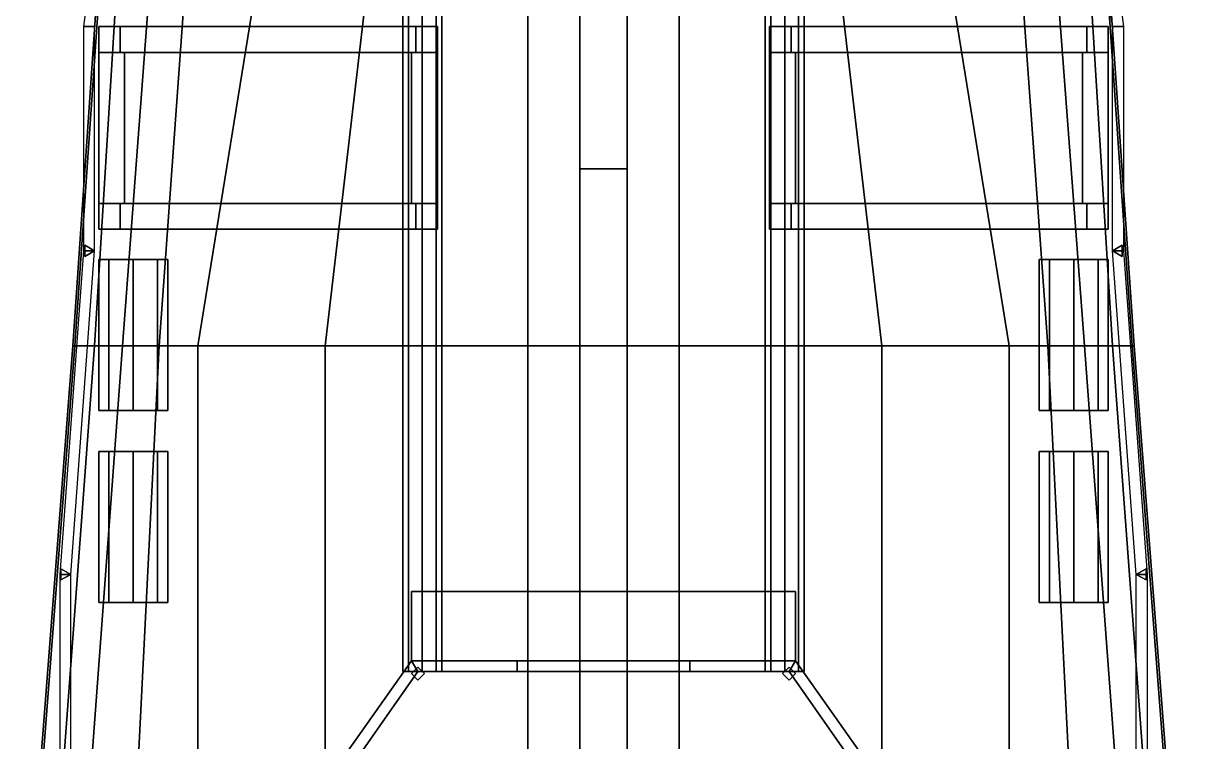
# Model space of a CAD drawing. Header units: millimetres. Extents: x -2.8 to 3, y -17.3 to 32.
# Drawn here: x -2.69 to 2.69, y 8.68 to 12.02 of the extents above; entities that cross this region are included whole.
import ezdxf

# ---------------------------------------------------------------- set-up
doc = ezdxf.new("R2010")
doc.units = ezdxf.units.MM
for name, color, linetype in [('r2', 4, 'Continuous'), ('railings', 6, 'Continuous'), ('superstructure', 3, 'Continuous')]:
    doc.layers.add(name, color=color, linetype=linetype)

msp = doc.modelspace()

# ---------------------------------------------------------------- linework, layer by layer
for points in [[(-0.9036, 14.24, -1.1064), (-0.93, 14.24, -1.17), (-0.93, 9.01, -0.77), (-0.9036, 9.01, -0.7064)], [(-0.93, 14.24, -1.17), (-0.9036, 14.24, -1.2336), (-0.9036, 9.01, -0.8336), (-0.93, 9.01, -0.77)], [(-0.84, 14.24, -1.08), (-0.9036, 14.24, -1.1064), (-0.9036, 9.01, -0.7064), (-0.84, 9.01, -0.68)], [(-0.9036, 14.24, -1.2336), (-0.84, 14.24, -1.26), (-0.84, 9.01, -0.86), (-0.9036, 9.01, -0.8336)], [(-0.7764, 14.24, -1.1064), (-0.84, 14.24, -1.08), (-0.84, 9.01, -0.68), (-0.7764, 9.01, -0.7064)], [(-0.84, 14.24, -1.26), (-0.7764, 14.24, -1.2336), (-0.7764, 9.01, -0.8336), (-0.84, 9.01, -0.86)], [(-0.75, 14.24, -1.17), (-0.7764, 14.24, -1.1064), (-0.7764, 9.01, -0.7064), (-0.75, 9.01, -0.77)], [(-0.7764, 14.24, -1.2336), (-0.75, 14.24, -1.17), (-0.75, 9.01, -0.77), (-0.7764, 9.01, -0.8336)], [(0.7764, 14.24, -1.1064), (0.75, 14.24, -1.17), (0.75, 9.01, -0.77), (0.7764, 9.01, -0.7064)], [(0.75, 14.24, -1.17), (0.7764, 14.24, -1.2336), (0.7764, 9.01, -0.8336), (0.75, 9.01, -0.77)], [(0.84, 14.24, -1.08), (0.7764, 14.24, -1.1064), (0.7764, 9.01, -0.7064), (0.84, 9.01, -0.68)], [(0.7764, 14.24, -1.2336), (0.84, 14.24, -1.26), (0.84, 9.01, -0.86), (0.7764, 9.01, -0.8336)], [(0.9036, 14.24, -1.1064), (0.84, 14.24, -1.08), (0.84, 9.01, -0.68), (0.9036, 9.01, -0.7064)], [(0.84, 14.24, -1.26), (0.9036, 14.24, -1.2336), (0.9036, 9.01, -0.8336), (0.84, 9.01, -0.86)], [(0.93, 14.24, -1.17), (0.9036, 14.24, -1.1064), (0.9036, 9.01, -0.7064), (0.93, 9.01, -0.77)], [(0.9036, 14.24, -1.2336), (0.93, 14.24, -1.17), (0.93, 9.01, -0.77), (0.9036, 9.01, -0.8336)], [(-2.26, 13.43, 1.49), (-2.25, 13.43, 1.05), (-2.45, 10.52, 1.05), (-2.46, 10.52, 1.5)], [(2.26, 13.43, 1.49), (-2.26, 13.43, 1.49), (-2.46, 10.52, 1.5), (2.46, 10.52, 1.5)], [(-2.25, 13.43, 1.05), (-2.18, 13.43, 0.44), (-2.36, 10.52, 0.44), (-2.45, 10.52, 1.05)], [(-2.18, 13.43, 0.44), (-2.01, 13.43), (-2.23, 10.52), (-2.36, 10.52, 0.44)], [(-2.01, 13.43), (-1.85, 13.43, -0.22), (-2.06, 10.52, -0.26), (-2.23, 10.52)], [(-1.85, 13.43, -0.22), (-1.41, 13.43, -0.33), (-1.88, 10.52, -0.33), (-2.06, 10.52, -0.26)], [(-1.41, 13.43, -0.33), (-0.95, 13.43, -0.45), (-1.29, 10.52, -0.57), (-1.88, 10.52, -0.33)], [(-0.95, 13.43, -0.45), (-0.35, 13.43, -0.59), (-0.35, 10.52, -0.85), (-1.29, 10.52, -0.57)], [(-0.35, 13.43, -0.59), (-0.11, 13.43, -0.65), (-0.11, 10.52, -0.92), (-0.35, 10.52, -0.85)], [(-0.11, 13.43, -0.65), (-0.11, 13.43, -0.65), (-0.11, 11.34, -1.71), (-0.11, 10.52, -0.92)], [(-0.11, 13.43, -0.65), (0.11, 13.43, -0.65), (0.11, 11.34, -1.71), (-0.11, 11.34, -1.71)], [(0.11, 10.52, -0.92), (0.11, 11.34, -1.71), (0.11, 13.43, -0.65)], [(0.35, 10.52, -0.85), (0.11, 10.52, -0.92), (0.11, 13.43, -0.65), (0.35, 13.43, -0.59)], [(1.29, 10.52, -0.57), (0.35, 10.52, -0.85), (0.35, 13.43, -0.59), (0.95, 13.43, -0.45)], [(1.88, 10.52, -0.33), (1.29, 10.52, -0.57), (0.95, 13.43, -0.45), (1.41, 13.43, -0.33)], [(2.06, 10.52, -0.26), (1.88, 10.52, -0.33), (1.41, 13.43, -0.33), (1.85, 13.43, -0.22)], [(2.23, 10.52), (2.06, 10.52, -0.26), (1.85, 13.43, -0.22), (2.01, 13.43)], [(2.36, 10.52, 0.44), (2.23, 10.52), (2.01, 13.43), (2.18, 13.43, 0.44)], [(2.45, 10.52, 1.05), (2.36, 10.52, 0.44), (2.18, 13.43, 0.44), (2.25, 13.43, 1.05)], [(2.46, 10.52, 1.5), (2.45, 10.52, 1.05), (2.25, 13.43, 1.05), (2.26, 13.43, 1.49)], [(-0.11, 10.52, -0.92), (-0.11, 11.34, -1.71), (-0.11, 7.54, -1.71), (-0.11, 7.54, -1.21)], [(-0.11, 11.34, -1.71), (0.11, 11.34, -1.71), (0.11, 7.54, -1.71), (-0.11, 7.54, -1.71)], [(0.11, 7.54, -1.21), (0.11, 7.54, -1.71), (0.11, 11.34, -1.71), (0.11, 10.52, -0.92)], [(-2.34, 10.92, 1.67), (-2.0669, 10.92, 1.5569), (-2.18, 10.92, 1.51), (-2.2931, 10.92, 1.5569)], [(-2.2931, 10.22, 1.5569), (-2.34, 10.22, 1.67), (-2.34, 10.92, 1.67), (-2.2931, 10.92, 1.5569)], [(-2.2931, 10.92, 1.7831), (-2.02, 10.92, 1.67), (-2.0669, 10.92, 1.5569), (-2.34, 10.92, 1.67)], [(-2.34, 10.22, 1.67), (-2.2931, 10.22, 1.7831), (-2.2931, 10.92, 1.7831), (-2.34, 10.92, 1.67)], [(-2.18, 10.22, 1.51), (-2.2931, 10.22, 1.5569), (-2.2931, 10.92, 1.5569), (-2.18, 10.92, 1.51)], [(-2.2931, 10.22, 1.7831), (-2.18, 10.22, 1.83), (-2.18, 10.92, 1.83), (-2.2931, 10.92, 1.7831)], [(-2.18, 10.92, 1.83), (-2.0669, 10.92, 1.7831), (-2.02, 10.92, 1.67), (-2.2931, 10.92, 1.7831)], [(-2.0669, 10.22, 1.5569), (-2.18, 10.22, 1.51), (-2.18, 10.92, 1.51), (-2.0669, 10.92, 1.5569)], [(-2.18, 10.22, 1.83), (-2.0669, 10.22, 1.7831), (-2.0669, 10.92, 1.7831), (-2.18, 10.92, 1.83)], [(-2.02, 10.22, 1.67), (-2.0669, 10.22, 1.5569), (-2.0669, 10.92, 1.5569), (-2.02, 10.92, 1.67)], [(-2.0669, 10.22, 1.7831), (-2.02, 10.22, 1.67), (-2.02, 10.92, 1.67), (-2.0669, 10.92, 1.7831)], [(2.02, 10.92, 1.67), (2.0669, 10.92, 1.5569), (2.0669, 10.22, 1.5569), (2.02, 10.22, 1.67)], [(2.34, 10.92, 1.67), (2.0669, 10.92, 1.5569), (2.02, 10.92, 1.67), (2.2931, 10.92, 1.7831)], [(2.0669, 10.92, 1.7831), (2.02, 10.92, 1.67), (2.02, 10.22, 1.67), (2.0669, 10.22, 1.7831)], [(2.2931, 10.92, 1.7831), (2.02, 10.92, 1.67), (2.0669, 10.92, 1.7831), (2.18, 10.92, 1.83)], [(2.2931, 10.92, 1.5569), (2.18, 10.92, 1.51), (2.0669, 10.92, 1.5569), (2.34, 10.92, 1.67)], [(2.0669, 10.92, 1.5569), (2.18, 10.92, 1.51), (2.18, 10.22, 1.51), (2.0669, 10.22, 1.5569)], [(2.18, 10.92, 1.83), (2.0669, 10.92, 1.7831), (2.0669, 10.22, 1.7831), (2.18, 10.22, 1.83)], [(2.18, 10.92, 1.51), (2.2931, 10.92, 1.5569), (2.2931, 10.22, 1.5569), (2.18, 10.22, 1.51)], [(2.2931, 10.92, 1.7831), (2.18, 10.92, 1.83), (2.18, 10.22, 1.83), (2.2931, 10.22, 1.7831)], [(2.2931, 10.92, 1.5569), (2.34, 10.92, 1.67), (2.34, 10.22, 1.67), (2.2931, 10.22, 1.5569)], [(2.34, 10.92, 1.67), (2.2931, 10.92, 1.7831), (2.2931, 10.22, 1.7831), (2.34, 10.22, 1.67)], [(-2.46, 10.52, 1.5), (-2.45, 10.52, 1.05), (-2.68, 7.54, 1.18), (-2.69, 7.54, 1.56)], [(2.46, 10.52, 1.5), (-2.46, 10.52, 1.5), (-2.69, 7.54, 1.56), (2.69, 7.54, 1.56)], [(-2.45, 10.52, 1.05), (-2.36, 10.52, 0.44), (-2.58, 7.54, 0.44), (-2.68, 7.54, 1.18)], [(-2.36, 10.52, 0.44), (-2.23, 10.52), (-2.45, 7.54), (-2.58, 7.54, 0.44)], [(-2.23, 10.52), (-2.06, 10.52, -0.26), (-2.21, 7.54, -0.41), (-2.45, 7.54)], [(-2.06, 10.52, -0.26), (-1.88, 10.52, -0.33), (-1.88, 7.54, -0.66), (-2.21, 7.54, -0.41)], [(-1.88, 10.52, -0.33), (-1.29, 10.52, -0.57), (-1.29, 7.54, -0.91), (-1.88, 7.54, -0.66)], [(-1.29, 10.52, -0.57), (-0.35, 10.52, -0.85), (-0.35, 7.54, -1.16), (-1.29, 7.54, -0.91)], [(-0.35, 10.52, -0.85), (-0.11, 10.52, -0.92), (-0.11, 7.54, -1.21), (-0.35, 7.54, -1.16)], [(0.35, 7.54, -1.16), (0.11, 7.54, -1.21), (0.11, 10.52, -0.92), (0.35, 10.52, -0.85)], [(1.29, 7.54, -0.91), (0.35, 7.54, -1.16), (0.35, 10.52, -0.85), (1.29, 10.52, -0.57)], [(1.88, 7.54, -0.66), (1.29, 7.54, -0.91), (1.29, 10.52, -0.57), (1.88, 10.52, -0.33)], [(2.21, 7.54, -0.41), (1.88, 7.54, -0.66), (1.88, 10.52, -0.33), (2.06, 10.52, -0.26)], [(2.45, 7.54), (2.21, 7.54, -0.41), (2.06, 10.52, -0.26), (2.23, 10.52)], [(2.58, 7.54, 0.44), (2.45, 7.54), (2.23, 10.52), (2.36, 10.52, 0.44)], [(2.68, 7.54, 1.18), (2.58, 7.54, 0.44), (2.36, 10.52, 0.44), (2.45, 10.52, 1.05)], [(2.69, 7.54, 1.56), (2.68, 7.54, 1.18), (2.45, 10.52, 1.05), (2.46, 10.52, 1.5)], [(-2.2931, 10.22, 1.5569), (-2.18, 10.22, 1.51), (-2.0669, 10.22, 1.5569), (-2.34, 10.22, 1.67)], [(-2.34, 10.22, 1.67), (-2.0669, 10.22, 1.5569), (-2.02, 10.22, 1.67), (-2.2931, 10.22, 1.7831)], [(-2.2931, 10.22, 1.7831), (-2.02, 10.22, 1.67), (-2.0669, 10.22, 1.7831), (-2.18, 10.22, 1.83)], [(2.2931, 10.22, 1.7831), (2.02, 10.22, 1.67), (2.0669, 10.22, 1.5569), (2.34, 10.22, 1.67)], [(2.18, 10.22, 1.83), (2.0669, 10.22, 1.7831), (2.02, 10.22, 1.67), (2.2931, 10.22, 1.7831)], [(2.34, 10.22, 1.67), (2.0669, 10.22, 1.5569), (2.18, 10.22, 1.51), (2.2931, 10.22, 1.5569)], [(-2.34, 10.03, 1.69), (-2.0669, 10.03, 1.5769), (-2.18, 10.03, 1.53), (-2.2931, 10.03, 1.5769)], [(-2.2931, 9.33, 1.5769), (-2.34, 9.33, 1.69), (-2.34, 10.03, 1.69), (-2.2931, 10.03, 1.5769)], [(-2.2931, 10.03, 1.8031), (-2.02, 10.03, 1.69), (-2.0669, 10.03, 1.5769), (-2.34, 10.03, 1.69)], [(-2.34, 9.33, 1.69), (-2.2931, 9.33, 1.8031), (-2.2931, 10.03, 1.8031), (-2.34, 10.03, 1.69)], [(-2.18, 9.33, 1.53), (-2.2931, 9.33, 1.5769), (-2.2931, 10.03, 1.5769), (-2.18, 10.03, 1.53)], [(-2.2931, 9.33, 1.8031), (-2.18, 9.33, 1.85), (-2.18, 10.03, 1.85), (-2.2931, 10.03, 1.8031)], [(-2.18, 10.03, 1.85), (-2.0669, 10.03, 1.8031), (-2.02, 10.03, 1.69), (-2.2931, 10.03, 1.8031)], [(-2.0669, 9.33, 1.5769), (-2.18, 9.33, 1.53), (-2.18, 10.03, 1.53), (-2.0669, 10.03, 1.5769)], [(-2.18, 9.33, 1.85), (-2.0669, 9.33, 1.8031), (-2.0669, 10.03, 1.8031), (-2.18, 10.03, 1.85)], [(-2.02, 9.33, 1.69), (-2.0669, 9.33, 1.5769), (-2.0669, 10.03, 1.5769), (-2.02, 10.03, 1.69)], [(-2.0669, 9.33, 1.8031), (-2.02, 9.33, 1.69), (-2.02, 10.03, 1.69), (-2.0669, 10.03, 1.8031)], [(2.02, 10.03, 1.69), (2.0669, 10.03, 1.5769), (2.0669, 9.33, 1.5769), (2.02, 9.33, 1.69)], [(2.34, 10.03, 1.69), (2.0669, 10.03, 1.5769), (2.02, 10.03, 1.69), (2.2931, 10.03, 1.8031)], [(2.0669, 10.03, 1.8031), (2.02, 10.03, 1.69), (2.02, 9.33, 1.69), (2.0669, 9.33, 1.8031)], [(2.2931, 10.03, 1.8031), (2.02, 10.03, 1.69), (2.0669, 10.03, 1.8031), (2.18, 10.03, 1.85)], [(2.2931, 10.03, 1.5769), (2.18, 10.03, 1.53), (2.0669, 10.03, 1.5769), (2.34, 10.03, 1.69)], [(2.0669, 10.03, 1.5769), (2.18, 10.03, 1.53), (2.18, 9.33, 1.53), (2.0669, 9.33, 1.5769)], [(2.18, 10.03, 1.85), (2.0669, 10.03, 1.8031), (2.0669, 9.33, 1.8031), (2.18, 9.33, 1.85)], [(2.18, 10.03, 1.53), (2.2931, 10.03, 1.5769), (2.2931, 9.33, 1.5769), (2.18, 9.33, 1.53)], [(2.2931, 10.03, 1.8031), (2.18, 10.03, 1.85), (2.18, 9.33, 1.85), (2.2931, 9.33, 1.8031)], [(2.2931, 10.03, 1.5769), (2.34, 10.03, 1.69), (2.34, 9.33, 1.69), (2.2931, 9.33, 1.5769)], [(2.34, 10.03, 1.69), (2.2931, 10.03, 1.8031), (2.2931, 9.33, 1.8031), (2.34, 9.33, 1.69)], [(-2.2931, 9.33, 1.5769), (-2.18, 9.33, 1.53), (-2.0669, 9.33, 1.5769), (-2.34, 9.33, 1.69)], [(-2.34, 9.33, 1.69), (-2.0669, 9.33, 1.5769), (-2.02, 9.33, 1.69), (-2.2931, 9.33, 1.8031)], [(-2.2931, 9.33, 1.8031), (-2.02, 9.33, 1.69), (-2.0669, 9.33, 1.8031), (-2.18, 9.33, 1.85)], [(2.2931, 9.33, 1.8031), (2.02, 9.33, 1.69), (2.0669, 9.33, 1.5769), (2.34, 9.33, 1.69)], [(2.18, 9.33, 1.85), (2.0669, 9.33, 1.8031), (2.02, 9.33, 1.69), (2.2931, 9.33, 1.8031)], [(2.34, 9.33, 1.69), (2.0669, 9.33, 1.5769), (2.18, 9.33, 1.53), (2.2931, 9.33, 1.5769)]]:
    msp.add_3dface(points)
at = {"layer": 'r2'}
for points in [[(2.41, 12, 2), (2.36, 12, 2), (2.22, 13.05, 2), (2.27, 13.05, 2)], [(2.41, 12, 2.52), (2.36, 12, 2.52), (2.22, 13.05, 2.52), (2.27, 13.05, 2.52)], [(2.41, 10.96, 2), (2.36, 10.96, 2), (2.36, 12, 2), (2.41, 12, 2)], [(2.41, 10.96, 2.52), (2.36, 10.96, 2.52), (2.36, 12, 2.52), (2.41, 12, 2.52)], [(2.36, 10.96, 1.49), (2.405, 10.986, 1.49), (2.405, 10.986, 2.52), (2.36, 10.96, 2.52)], [(2.405, 10.986, 1.49), (2.405, 10.934, 1.49), (2.405, 10.934, 2.52), (2.405, 10.986, 2.52)], [(2.52, 9.46, 2.03), (2.47, 9.46, 2.03), (2.36, 10.96, 2), (2.41, 10.96, 2)], [(2.52, 9.46, 2.55), (2.47, 9.46, 2.55), (2.36, 10.96, 2.52), (2.41, 10.96, 2.52)], [(2.405, 10.934, 1.49), (2.36, 10.96, 1.49), (2.36, 10.96, 2.52), (2.405, 10.934, 2.52)], [(2.47, 9.46, 1.52), (2.515, 9.486, 1.52), (2.515, 9.486, 2.55), (2.47, 9.46, 2.55)], [(2.515, 9.486, 1.52), (2.515, 9.434, 1.52), (2.515, 9.434, 2.55), (2.515, 9.486, 2.55)], [(2.515, 9.434, 1.52), (2.47, 9.46, 1.52), (2.47, 9.46, 2.55), (2.515, 9.434, 2.55)], [(2.52, 7.91, 2.1), (2.47, 7.91, 2.1), (2.47, 9.46, 2.03), (2.52, 9.46, 2.03)], [(2.52, 7.91, 2.62), (2.47, 7.91, 2.62), (2.47, 9.46, 2.55), (2.52, 9.46, 2.55)]]:
    msp.add_3dface(points, dxfattribs=at)
at = {"layer": 'railings'}
for points in [[(-2.41, 12, 2.52), (-2.36, 12, 2.52), (-2.22, 13.05, 2.52), (-2.27, 13.05, 2.52)], [(-2.41, 12, 2), (-2.36, 12, 2), (-2.22, 13.05, 2), (-2.27, 13.05, 2)], [(-2.41, 10.96, 2.52), (-2.36, 10.96, 2.52), (-2.36, 12, 2.52), (-2.41, 12, 2.52)], [(-2.41, 10.96, 2), (-2.36, 10.96, 2), (-2.36, 12, 2), (-2.41, 12, 2)], [(-2.36, 10.96, 1.49), (-2.405, 10.986, 1.49), (-2.405, 10.986, 2.52), (-2.36, 10.96, 2.52)], [(-2.405, 10.986, 1.49), (-2.405, 10.934, 1.49), (-2.405, 10.934, 2.52), (-2.405, 10.986, 2.52)], [(-2.52, 9.46, 2.55), (-2.47, 9.46, 2.55), (-2.36, 10.96, 2.52), (-2.41, 10.96, 2.52)], [(-2.52, 9.46, 2.03), (-2.47, 9.46, 2.03), (-2.36, 10.96, 2), (-2.41, 10.96, 2)], [(-2.405, 10.934, 1.49), (-2.36, 10.96, 1.49), (-2.36, 10.96, 2.52), (-2.405, 10.934, 2.52)], [(-2.47, 9.46, 1.52), (-2.515, 9.486, 1.52), (-2.515, 9.486, 2.55), (-2.47, 9.46, 2.55)], [(-2.515, 9.486, 1.52), (-2.515, 9.434, 1.52), (-2.515, 9.434, 2.55), (-2.515, 9.486, 2.55)], [(-2.52, 7.91, 2.62), (-2.47, 7.91, 2.62), (-2.47, 9.46, 2.55), (-2.52, 9.46, 2.55)], [(-2.52, 7.91, 2.1), (-2.47, 7.91, 2.1), (-2.47, 9.46, 2.03), (-2.52, 9.46, 2.03)], [(-2.515, 9.434, 1.52), (-2.47, 9.46, 1.52), (-2.47, 9.46, 2.55), (-2.515, 9.434, 2.55)]]:
    msp.add_3dface(points, dxfattribs=at)
at = {"layer": 'superstructure'}
for points in [[(-0.77, 12, 2.87), (-2.34, 12, 2.87), (-2.34, 11.88, 2.87), (-0.77, 11.88, 2.87)], [(-0.87, 12, 2.41), (-2.34, 12, 2.41), (-2.34, 11.88, 2.41), (-0.87, 11.88, 2.41)], [(-0.87, 12, 2.31), (-2.34, 12, 2.31), (-2.34, 12, 2.41), (-0.87, 12, 2.41)], [(-2.34, 11.88, 2.31), (-2.34, 12, 2.31), (-0.87, 12, 2.31), (-0.87, 11.88, 2.31)], [(-2.24, 12, 2.87), (-2.24, 12, 1.49), (-2.34, 12, 1.49), (-2.34, 12, 2.87)], [(-2.34, 12, 2.87), (-2.34, 12, 1.49), (-2.34, 11.88, 1.49), (-2.34, 11.88, 2.87)], [(-0.87, 12, 2.77), (-2.24, 12, 2.77), (-2.24, 12, 2.87), (-0.87, 12, 2.87)], [(-2.24, 11.88, 2.77), (-2.24, 12, 2.77), (-0.87, 12, 2.77), (-0.87, 11.88, 2.77)], [(-2.24, 11.88, 1.49), (-2.24, 12, 1.49), (-2.24, 12, 2.77), (-2.24, 11.88, 2.77)], [(-0.87, 12, 2.77), (-0.87, 12, 1.49), (-0.87, 11.88, 1.49), (-0.87, 11.88, 2.77)], [(-0.77, 12, 2.87), (-0.77, 12, 1.49), (-0.87, 12, 1.49), (-0.87, 12, 2.87)], [(-0.77, 11.88, 1.49), (-0.77, 12, 1.49), (-0.77, 12, 2.87), (-0.77, 11.88, 2.87)], [(0.77, 12, 2.87), (2.34, 12, 2.87), (2.34, 12, 2.77), (0.87, 12, 2.77)], [(0.77, 11.88, 2.87), (2.34, 11.88, 2.87), (2.34, 12, 2.87), (0.77, 12, 2.87)], [(0.77, 12, 1.49), (0.77, 11.88, 1.49), (0.77, 11.88, 2.87), (0.77, 12, 2.87)], [(0.87, 12, 2.77), (0.87, 12, 1.49), (0.77, 12, 1.49), (0.77, 12, 2.87)], [(2.24, 12, 2.77), (2.24, 11.88, 2.77), (0.87, 11.88, 2.77), (0.87, 12, 2.77)], [(2.24, 12, 2.31), (2.24, 11.88, 2.31), (0.87, 11.88, 2.31), (0.87, 12, 2.31)], [(0.87, 11.88, 2.41), (2.24, 11.88, 2.41), (2.24, 12, 2.41), (0.87, 12, 2.41)], [(0.87, 12, 2.41), (2.24, 12, 2.41), (2.24, 12, 2.31), (0.87, 12, 2.31)], [(0.87, 11.88, 2.77), (0.87, 11.88, 1.49), (0.87, 12, 1.49), (0.87, 12, 2.77)], [(2.24, 12, 1.49), (2.24, 11.88, 1.49), (2.24, 11.88, 2.77), (2.24, 12, 2.77)], [(2.34, 12, 2.87), (2.34, 12, 1.49), (2.24, 12, 1.49), (2.24, 12, 2.87)], [(2.34, 11.88, 2.87), (2.34, 11.88, 1.49), (2.34, 12, 1.49), (2.34, 12, 2.87)], [(-0.77, 11.88, 2.41), (-2.34, 11.88, 2.41), (-2.34, 11.88, 2.31), (-0.77, 11.88, 2.31)], [(-2.34, 11.88, 2.77), (-2.34, 11.88, 1.49), (-2.24, 11.88, 1.49), (-2.24, 11.88, 2.77)], [(-2.34, 11.88, 2.87), (-2.34, 11.18, 2.87), (-2.22, 11.18, 2.87), (-2.22, 11.88, 2.87)], [(-2.34, 11.88, 2.41), (-2.34, 11.18, 2.41), (-2.22, 11.18, 2.41), (-2.22, 11.88, 2.41)], [(-2.22, 11.18, 2.31), (-2.34, 11.18, 2.31), (-2.34, 11.88, 2.31), (-2.22, 11.88, 2.31)], [(-2.34, 11.88, 2.31), (-2.34, 11.18, 2.31), (-2.34, 11.18, 2.41), (-2.34, 11.88, 2.41)], [(-2.22, 11.18, 2.77), (-2.34, 11.18, 2.77), (-2.34, 11.88, 2.77), (-2.22, 11.88, 2.77)], [(-2.34, 11.88, 2.77), (-2.34, 11.18, 2.77), (-2.34, 11.18, 2.87), (-2.34, 11.88, 2.87)], [(-0.87, 11.88, 2.87), (-2.24, 11.88, 2.87), (-2.24, 11.88, 2.77), (-0.87, 11.88, 2.77)], [(-2.22, 11.88, 2.41), (-2.22, 11.18, 2.41), (-2.22, 11.18, 2.31), (-2.22, 11.88, 2.31)], [(-2.22, 11.88, 2.87), (-2.22, 11.18, 2.87), (-2.22, 11.18, 2.77), (-2.22, 11.88, 2.77)], [(-0.89, 11.88, 2.87), (-0.89, 11.18, 2.87), (-0.77, 11.18, 2.87), (-0.77, 11.88, 2.87)], [(-0.77, 11.18, 2.77), (-0.89, 11.18, 2.77), (-0.89, 11.88, 2.77), (-0.77, 11.88, 2.77)], [(-0.89, 11.88, 2.31), (-0.89, 11.18, 2.31), (-0.89, 11.18, 2.41), (-0.89, 11.88, 2.41)], [(-0.77, 11.18, 2.31), (-0.89, 11.18, 2.31), (-0.89, 11.88, 2.31), (-0.77, 11.88, 2.31)], [(-0.89, 11.88, 2.41), (-0.89, 11.18, 2.41), (-0.77, 11.18, 2.41), (-0.77, 11.88, 2.41)], [(-0.89, 11.88, 2.77), (-0.89, 11.18, 2.77), (-0.89, 11.18, 2.87), (-0.89, 11.88, 2.87)], [(-0.87, 11.88, 2.77), (-0.87, 11.88, 1.49), (-0.77, 11.88, 1.49), (-0.77, 11.88, 2.77)], [(-0.77, 11.88, 2.41), (-0.77, 11.18, 2.41), (-0.77, 11.18, 2.31), (-0.77, 11.88, 2.31)], [(-0.77, 11.88, 2.87), (-0.77, 11.18, 2.87), (-0.77, 11.18, 2.77), (-0.77, 11.88, 2.77)], [(0.77, 11.88, 2.77), (0.77, 11.88, 1.49), (0.87, 11.88, 1.49), (0.87, 11.88, 2.77)], [(0.77, 11.18, 2.87), (0.77, 11.88, 2.87), (0.77, 11.88, 2.77), (0.77, 11.18, 2.77)], [(0.89, 11.18, 2.87), (0.89, 11.88, 2.87), (0.77, 11.88, 2.87), (0.77, 11.18, 2.87)], [(0.77, 11.88, 2.77), (0.89, 11.88, 2.77), (0.89, 11.18, 2.77), (0.77, 11.18, 2.77)], [(0.77, 11.18, 2.41), (0.77, 11.88, 2.41), (0.77, 11.88, 2.31), (0.77, 11.18, 2.31)], [(0.77, 11.88, 2.31), (0.89, 11.88, 2.31), (0.89, 11.18, 2.31), (0.77, 11.18, 2.31)], [(0.89, 11.18, 2.41), (0.89, 11.88, 2.41), (0.77, 11.88, 2.41), (0.77, 11.18, 2.41)], [(0.87, 11.88, 2.77), (2.24, 11.88, 2.77), (2.24, 11.88, 2.87), (0.87, 11.88, 2.87)], [(0.87, 11.88, 2.31), (2.34, 11.88, 2.31), (2.34, 11.88, 2.41), (0.87, 11.88, 2.41)], [(0.89, 11.18, 2.77), (0.89, 11.88, 2.77), (0.89, 11.88, 2.87), (0.89, 11.18, 2.87)], [(0.89, 11.18, 2.31), (0.89, 11.88, 2.31), (0.89, 11.88, 2.41), (0.89, 11.18, 2.41)], [(2.22, 11.18, 2.87), (2.22, 11.88, 2.87), (2.22, 11.88, 2.77), (2.22, 11.18, 2.77)], [(2.34, 11.18, 2.41), (2.34, 11.88, 2.41), (2.22, 11.88, 2.41), (2.22, 11.18, 2.41)], [(2.22, 11.88, 2.31), (2.34, 11.88, 2.31), (2.34, 11.18, 2.31), (2.22, 11.18, 2.31)], [(2.22, 11.18, 2.41), (2.22, 11.88, 2.41), (2.22, 11.88, 2.31), (2.22, 11.18, 2.31)], [(2.22, 11.88, 2.77), (2.34, 11.88, 2.77), (2.34, 11.18, 2.77), (2.22, 11.18, 2.77)], [(2.34, 11.18, 2.87), (2.34, 11.88, 2.87), (2.22, 11.88, 2.87), (2.22, 11.18, 2.87)], [(2.24, 11.88, 2.77), (2.24, 11.88, 1.49), (2.34, 11.88, 1.49), (2.34, 11.88, 2.77)], [(2.34, 11.18, 2.77), (2.34, 11.88, 2.77), (2.34, 11.88, 2.87), (2.34, 11.18, 2.87)], [(2.34, 11.18, 2.31), (2.34, 11.88, 2.31), (2.34, 11.88, 2.41), (2.34, 11.18, 2.41)], [(-0.77, 11.18, 2.87), (-2.34, 11.18, 2.87), (-2.34, 11.06, 2.87), (-0.77, 11.06, 2.87)], [(-0.87, 11.18, 2.31), (-2.34, 11.18, 2.31), (-2.34, 11.18, 2.41), (-0.87, 11.18, 2.41)], [(-2.24, 11.18, 2.77), (-2.24, 11.18, 1.49), (-2.34, 11.18, 1.49), (-2.34, 11.18, 2.77)], [(-2.34, 11.18, 2.87), (-2.34, 11.18, 1.49), (-2.34, 11.06, 1.49), (-2.34, 11.06, 2.87)], [(-0.87, 11.18, 2.77), (-2.24, 11.18, 2.77), (-2.24, 11.18, 2.87), (-0.87, 11.18, 2.87)], [(-2.24, 11.06, 2.77), (-2.24, 11.18, 2.77), (-0.87, 11.18, 2.77), (-0.87, 11.06, 2.77)], [(-0.87, 11.18, 2.41), (-2.24, 11.18, 2.41), (-2.24, 11.06, 2.41), (-0.87, 11.06, 2.41)], [(-2.24, 11.06, 2.31), (-2.24, 11.18, 2.31), (-0.87, 11.18, 2.31), (-0.87, 11.06, 2.31)], [(-2.24, 11.06, 1.49), (-2.24, 11.18, 1.49), (-2.24, 11.18, 2.77), (-2.24, 11.06, 2.77)], [(-0.77, 11.18, 2.77), (-0.77, 11.18, 1.49), (-0.87, 11.18, 1.49), (-0.87, 11.18, 2.77)], [(-0.87, 11.18, 2.77), (-0.87, 11.18, 1.49), (-0.87, 11.06, 1.49), (-0.87, 11.06, 2.77)], [(-0.77, 11.06, 1.49), (-0.77, 11.18, 1.49), (-0.77, 11.18, 2.87), (-0.77, 11.06, 2.87)], [(0.77, 11.18, 2.41), (2.34, 11.18, 2.41), (2.34, 11.18, 2.31), (0.77, 11.18, 2.31)], [(0.77, 11.06, 2.87), (2.34, 11.06, 2.87), (2.34, 11.18, 2.87), (0.77, 11.18, 2.87)], [(0.77, 11.18, 1.49), (0.77, 11.06, 1.49), (0.77, 11.06, 2.87), (0.77, 11.18, 2.87)], [(0.87, 11.18, 2.77), (0.87, 11.18, 1.49), (0.77, 11.18, 1.49), (0.77, 11.18, 2.77)], [(2.34, 11.18, 2.31), (2.34, 11.06, 2.31), (0.87, 11.06, 2.31), (0.87, 11.18, 2.31)], [(0.87, 11.18, 2.87), (2.24, 11.18, 2.87), (2.24, 11.18, 2.77), (0.87, 11.18, 2.77)], [(2.24, 11.18, 2.77), (2.24, 11.06, 2.77), (0.87, 11.06, 2.77), (0.87, 11.18, 2.77)], [(0.87, 11.06, 2.41), (2.34, 11.06, 2.41), (2.34, 11.18, 2.41), (0.87, 11.18, 2.41)], [(0.87, 11.06, 2.77), (0.87, 11.06, 1.49), (0.87, 11.18, 1.49), (0.87, 11.18, 2.77)], [(2.34, 11.18, 2.77), (2.34, 11.18, 1.49), (2.24, 11.18, 1.49), (2.24, 11.18, 2.77)], [(2.24, 11.18, 1.49), (2.24, 11.06, 1.49), (2.24, 11.06, 2.77), (2.24, 11.18, 2.77)], [(2.34, 11.06, 2.87), (2.34, 11.06, 1.49), (2.34, 11.18, 1.49), (2.34, 11.18, 2.87)], [(-0.77, 11.06, 2.87), (-2.34, 11.06, 2.87), (-2.34, 11.06, 2.77), (-0.87, 11.06, 2.77)], [(-2.34, 11.06, 2.87), (-2.34, 11.06, 1.49), (-2.24, 11.06, 1.49), (-2.24, 11.06, 2.87)], [(-0.87, 11.06, 2.41), (-2.24, 11.06, 2.41), (-2.24, 11.06, 2.31), (-0.87, 11.06, 2.31)], [(-0.87, 11.06, 2.77), (-0.87, 11.06, 1.49), (-0.77, 11.06, 1.49), (-0.77, 11.06, 2.87)], [(0.77, 11.06, 2.87), (0.77, 11.06, 1.49), (0.87, 11.06, 1.49), (0.87, 11.06, 2.87)], [(0.87, 11.06, 2.31), (2.34, 11.06, 2.31), (2.34, 11.06, 2.41), (0.87, 11.06, 2.41)], [(0.87, 11.06, 2.77), (2.24, 11.06, 2.77), (2.24, 11.06, 2.87), (0.87, 11.06, 2.87)], [(2.24, 11.06, 2.87), (2.24, 11.06, 1.49), (2.34, 11.06, 1.49), (2.34, 11.06, 2.87)], [(0.89, 9.38, 2.74), (0.89, 9.38, 2.62), (-0.89, 9.38, 2.62), (-0.89, 9.38, 2.74)], [(-0.89, 9.38, 2.62), (-0.89, 9.06, 2.62), (-0.89, 9.06, 2.74), (-0.89, 9.38, 2.74)], [(-0.89, 9.38, 2.74), (-0.89, 9.06, 2.74), (0.89, 9.06, 2.74), (0.89, 9.38, 2.74)], [(0.89, 9.06, 2.74), (0.89, 9.06, 2.62), (0.89, 9.38, 2.62), (0.89, 9.38, 2.74)], [(-0.89, 9.06, 2.74), (-0.89, 9.06, 2.62), (-1.68, 7.94, 2.62), (-1.68, 7.94, 2.74)], [(-0.4, 9.06, 2.74), (-0.4, 9.01, 2.74), (0.4, 9.01, 2.74), (0.4, 9.06, 2.74)], [(1.68, 7.94, 2.62), (0.89, 9.06, 2.62), (0.89, 9.06, 2.74), (1.68, 7.94, 2.74)], [(1.63, 7.91, 2.74), (0.86, 9.01, 2.74), (-0.86, 9.01, 2.74), (-1.63, 7.91, 2.74)], [(-0.86, 9.03, 1.53), (-0.89, 9, 1.53), (-0.89, 9, 2.62), (-0.86, 9.03, 2.62)], [(-0.89, 9, 1.53), (-0.86, 8.97, 1.53), (-0.86, 8.97, 2.62), (-0.89, 9, 2.62)], [(-0.83, 9, 1.53), (-0.86, 9.03, 1.53), (-0.86, 9.03, 2.62), (-0.83, 9, 2.62)], [(-0.86, 8.97, 1.53), (-0.83, 9, 1.53), (-0.83, 9, 2.62), (-0.86, 8.97, 2.62)], [(0.86, 9.03, 1.53), (0.83, 9, 1.53), (0.83, 9, 2.62), (0.86, 9.03, 2.62)], [(0.83, 9, 1.53), (0.86, 8.97, 1.53), (0.86, 8.97, 2.62), (0.83, 9, 2.62)], [(0.89, 9, 1.53), (0.86, 9.03, 1.53), (0.86, 9.03, 2.62), (0.89, 9, 2.62)], [(0.86, 8.97, 1.53), (0.89, 9, 1.53), (0.89, 9, 2.62), (0.86, 8.97, 2.62)]]:
    msp.add_3dface(points, dxfattribs=at)
at = {"layer": 'superstructure', "color": 2}
for points in [[(-0.89, 9.06, 3.93), (-0.89, 9.06, 2.74), (-1.68, 7.94, 2.74), (-1.68, 7.94, 3.93)], [(-1.68, 7.94, 3.93), (-1.63, 7.91, 3.93), (-0.86, 9.01, 3.93), (-0.89, 9.06, 3.93)], [(-0.4, 9.06, 3.93), (-0.4, 9.06, 2.74), (-0.89, 9.06, 2.74), (-0.89, 9.06, 3.93)], [(-0.89, 9.06, 3.93), (-0.86, 9.01, 3.93), (-0.4, 9.01, 3.93), (-0.4, 9.06, 3.93)], [(-0.4, 9.01, 3.93), (-0.4, 9.01, 2.74), (-0.4, 9.06, 2.74), (-0.4, 9.06, 3.93)], [(0.89, 9.06, 3.93), (0.89, 9.06, 2.74), (0.4, 9.06, 2.74), (0.4, 9.06, 3.93)], [(0.4, 9.06, 2.74), (0.4, 9.01, 2.74), (0.4, 9.01, 3.93), (0.4, 9.06, 3.93)], [(0.4, 9.06, 3.93), (0.4, 9.01, 3.93), (0.86, 9.01, 3.93), (0.89, 9.06, 3.93)], [(0.89, 9.06, 3.93), (0.86, 9.01, 3.93), (1.63, 7.91, 3.93), (1.68, 7.94, 3.93)], [(0.89, 9.06, 2.74), (0.89, 9.06, 3.93), (1.68, 7.94, 3.93), (1.68, 7.94, 2.74)], [(-1.63, 7.91, 3.93), (-1.63, 7.91, 2.74), (-0.86, 9.01, 2.74), (-0.86, 9.01, 3.93)], [(-0.86, 9.01, 3.93), (-0.86, 9.01, 2.74), (-0.4, 9.01, 2.74), (-0.4, 9.01, 3.93)], [(0.4, 9.01, 3.93), (0.4, 9.01, 2.74), (0.86, 9.01, 2.74), (0.86, 9.01, 3.93)], [(1.63, 7.91, 2.74), (1.63, 7.91, 3.93), (0.86, 9.01, 3.93), (0.86, 9.01, 2.74)]]:
    msp.add_3dface(points, dxfattribs=at)

doc.saveas('drawing.dxf')
